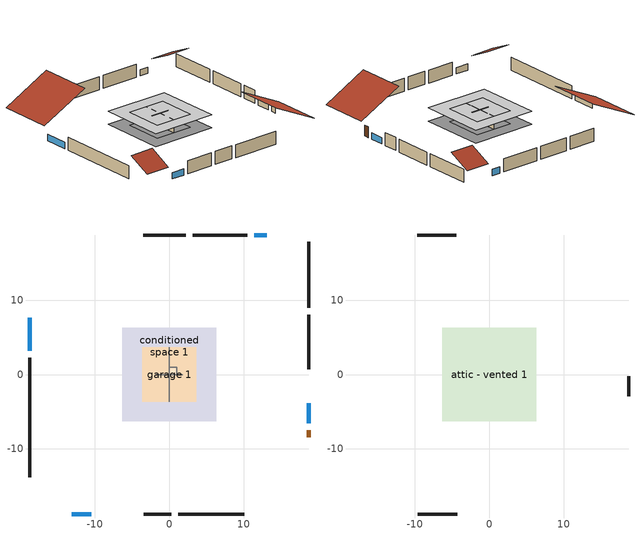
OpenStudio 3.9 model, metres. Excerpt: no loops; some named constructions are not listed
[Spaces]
garage 1
 floor foundation (Slab1 construction): -3.66,-3.66 -3.66,3.66 3.66,3.66 3.66,-3.66 z0
 wall outside (Wall1 construction): 10.46,18.73 3.14,18.73 z0:2.44
 wall outside (Wall2 construction): 18.73,0.72 18.73,8.04 z0:2.44
 wall outside (Wall12 construction): -3.39,-18.73 0.26,-18.73 z0:2.44
 wall to conditioned space 1 (Wall5 construction Reversed): 0,3.66 0,-3.66 z0:2.44
 wall to conditioned space 1 (Wall6 construction Reversed): -1.83,0 1.83,0 z0:2.44
conditioned space 1
 floor foundation (Slab2 construction): -6.28,-6.28 -6.28,6.28 6.28,6.28 6.28,-6.28 z0
 wall outside (Wall3 construction): -18.73,2.23 -18.73,-13.81 z0:2.44
 wall outside (Wall4 construction): 2.21,18.73 -3.48,18.73 z0:2.44
 wall outside (Wall7 construction): 18.73,8.97 18.73,17.8 z0:2.44
 wall outside (Wall8 construction): 1.19,-18.73 10.1,-18.73 z0:2.44
 wall outside (AdiabaticWallConstruction): -18.73,7.65 -18.73,3.16 / 18.73,-6.57 18.73,-3.88 z0:1.19; 13.07,18.73 11.38,18.73 z0:1.13; -13.07,-18.73 -10.51,-18.73 z0:1.16
 wall outside (AdiabaticWallConstruction 1): 18.73,-8.41 18.73,-7.5 z0:2.03
 window (WindowConstruction): -18.73,7.65 -18.73,3.16 z0:1.19
 window (WindowConstruction 1): 13.06,18.73 11.38,18.73 z0:1.13
 window (WindowConstruction 2): 18.73,-6.57 18.73,-3.88 z0:1.19
 window (WindowConstruction 3): -13.06,-18.73 -10.51,-18.73 z0:1.16
 door (Door): 18.73,-8.41 18.73,-7.5 z0:2.03
central ac and furnace airloop ret air space
 floor adiabatic (AdiabaticConst): 0,0 0,1 1,1 1,0 z0
 wall adiabatic (AdiabaticConst): 0,1 0,0 1,0 1,1 0,1 z0:1
 ceiling adiabatic (AdiabaticConst): 1,0 1,1 0,1 0,0 z1
attic - vented 1
 floor to garage 1 (Floor1 construction): -3.66,-3.66 -3.66,3.66 3.66,3.66 3.66,-3.66 z2.44
 floor to conditioned space 1 (Floor2 construction Reversed): -6.28,-6.28 -6.28,6.28 6.28,6.28 6.28,-6.28 z2.44
 wall outside (Wall9 construction): -4.41,18.73 -9.66,18.73 z0:2.44
 wall outside (Wall10 construction): -9.58,-18.73 -4.32,-18.73 z0:2.44
 wall outside (Wall11 construction): 18.73,-2.95 18.73,-0.21 z0:2.44
 roof outside (Roof1 construction): -18.73,8.57,2.44 -9.65,8.57,6.98 -9.65,18.73,6.98 -18.73,18.73,2.44
 roof outside (Roof2 construction): 13.99,18.73,2.44 13.99,14.49,4.56 18.73,14.49,4.56 18.73,18.73,2.44
 roof outside (Roof3 construction): -13.99,-18.73,2.44 -13.99,-14.49,4.56 -18.73,-14.49,4.56 -18.73,-18.73,2.44
 roof outside (Roof4 construction): 18.73,-9.34,2.44 10.33,-9.34,6.64 10.33,-18.73,6.64 18.73,-18.73,2.44
[Material] Roughness=Rough
Name | Thickness {m} | Conductivity {W/m-K} | Density {kg/m3} | Specific Heat {J/kg-K} | Thermal Absorptance | Solar Absorptance | Visible Absorptance
gypsum board | 0.0127 | 0.160291 | 801 | 837.4 | 0.9 | 0.6 | 0.6
osb sheathing 0.5 in. 2; osb sheathing 0.5 in. 3 | 0.0127 | 0.115458 | 512.64 | 1214.23
wall stud and cavity 2 | 0.1397 | 0.335416 | 139.0536 | 1170.24 | 0.9 | 0.7 | 0.7
ceiling loosefill ins | 0.169333 | 0.0480833 | 16.02 | 1046.75 | 0.9 | 0.7 | 0.7
ceiling stud and cavity 1 | 0.1397 | 0.0824711 | 65.682 | 1177.47 | 0.9 | 0.7 | 0.7
[Construction]
Wall5 construction: osb sheathing 0.5 in. 2, wall stud and cavity 2, gypsum board
Wall6 construction: osb sheathing 0.5 in. 3, wall stud and cavity 2, gypsum board
Floor2 construction: ceiling loosefill ins, ceiling stud and cavity 1, gypsum board
[Schedule:Ruleset]
Name | Default Day Schedule
cooling season schedule | cooling season schedule default day
natural vent schedule | natural vent schedule default day
[Schedule:Day]
cooling season schedule default day; cooling season schedule day; cooling season schedule day 2; natural vent schedule default day: 24, 0, 0
cooling season schedule day 1; natural vent schedule day: 24, 0, 1
[Schedule:Rule] Apply Monday=Yes; Apply Wednesday=Yes; Apply Friday=Yes; Date Specification Type=DateRange; Start Day=1
Name | Schedule Ruleset | Rule Order | Day Schedule | Apply Sunday | Apply Tuesday | Apply Thursday | Apply Saturday | Start Month | End Month | End Day
cooling season schedule allday rule | cooling season schedule | 2 | cooling season schedule day | Yes | Yes | Yes | Yes | 1 | 5 | 31
cooling season schedule allday rule 1 | cooling season schedule | 1 | cooling season schedule day 1 | Yes | Yes | Yes | Yes | 6 | 9 | 30
cooling season schedule allday rule 2 | cooling season schedule | 0 | cooling season schedule day 2 | Yes | Yes | Yes | Yes | 10 | 12 | 31
natural vent schedule rule | natural vent schedule | 0 | natural vent schedule day | No | No | No | No | 1 | 12 | 31
